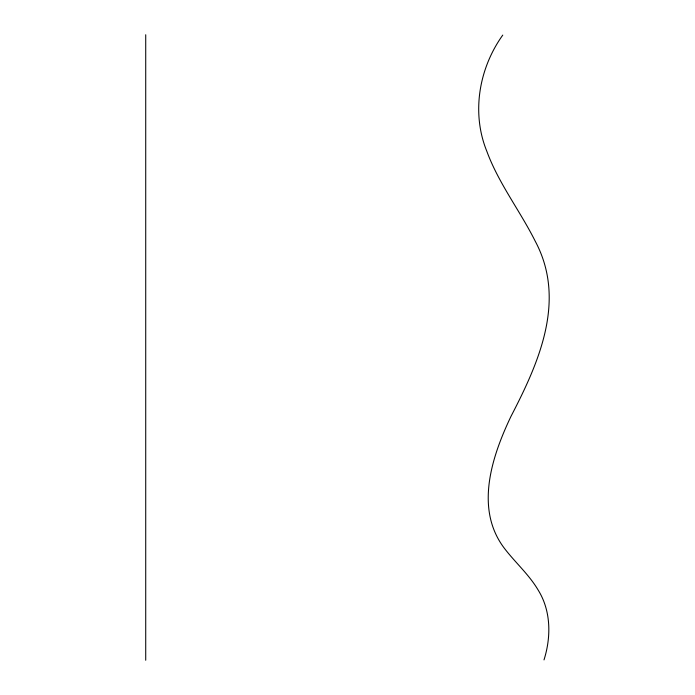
<?xml version="1.0" encoding="UTF-8"?>
<svg xmlns="http://www.w3.org/2000/svg" width="695" height="695" viewBox="0 0 695 695"><rect width="100%" height="100%" fill="white"/><g stroke="black" fill="none" stroke-linecap="round" stroke-linejoin="round"><path stroke-width="1.04" d="M544.003 659.903C551.178 637.202 551.152 611.166 538.364 590.403C529.103 574.539 515.03 562.394 504.031 547.842C474.494 508.401 491.982 456.25 510.999 416.34C538.886 362.538 566.738 300.292 535.263 241.261C520.025 210.785 498.671 183.48 486.83 151.293C471.227 112.92 478.933 68.371 502.763 35.097M145.724 34.75L145.724 660.25"/></g></svg>
